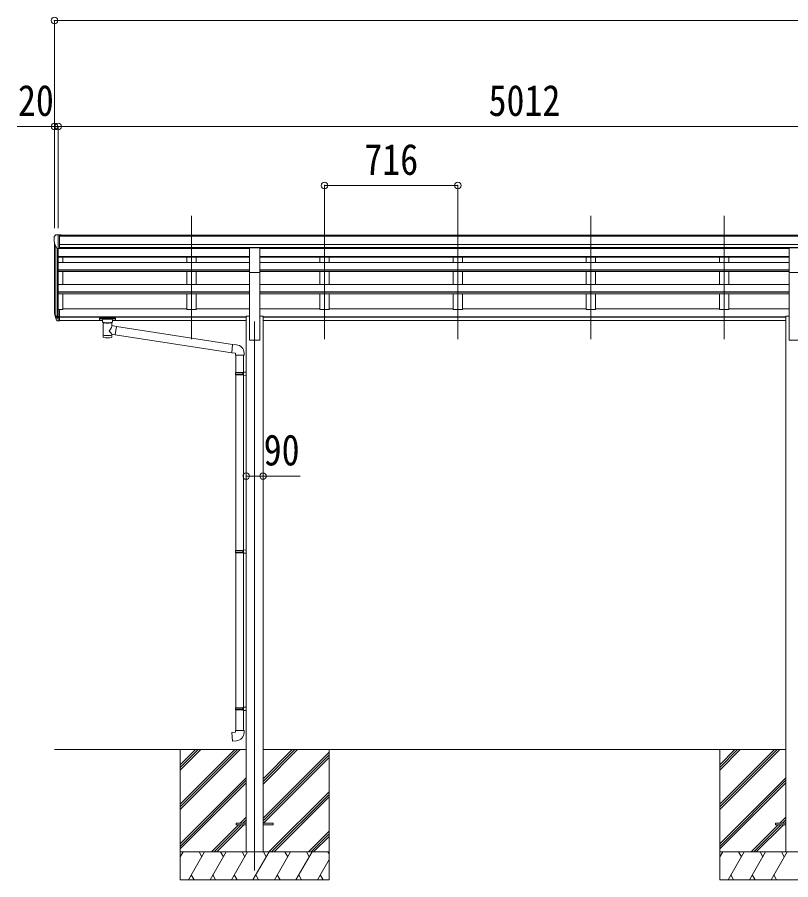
# Model space of a CAD drawing. Units: millimetres at full size. Extents: x -9783 to 9892, y -6828 to 6752.
# Drawn here: x -2873 to 1285, y -3905 to 731 of the extents above; entities that cross this region are included whole.
import ezdxf
from ezdxf.enums import TextEntityAlignment as Align

# ---------------------------------------------------------------- set-up
doc = ezdxf.new("R2010")
doc.units = ezdxf.units.MM
doc.header["$LTSCALE"] = 35
doc.header["$PDMODE"] = 32
doc.header["$PDSIZE"] = 35
for name, color, linetype, lineweight in [('0-0_0', 7, 'Continuous', 9), ('0-1_本体', 4, 'Continuous', 9), ('0-2_部品', 7, 'Continuous', 9), ('0-8_PARTS2', 2, 'Continuous', 9), ('0-A_寸法', 6, 'Continuous', 9)]:
    doc.layers.add(name, color=color, linetype=linetype, lineweight=lineweight)
doc.styles.add('ＭＳ ゴシック', font='')
doc.styles.get('ＭＳ ゴシック').set_extended_font_data('MS Gothic')

msp = doc.modelspace()

# ---------------------------------------------------------------- linework, layer by layer
at = {"layer": '0-0_0'}
for p, q in [((-2672.81, -3204.69), (-1642.01, -3204.69)), ((-1996.81, -3204.69), (-1996.81, -3904.69)), ((-1996.81, -3498.87), (-1702.63, -3204.69)), ((-1996.81, -3513.01), (-1688.49, -3204.69)), ((-1996.81, -3527.15), (-1674.35, -3204.69)), ((-1996.81, -3315.02), (-1886.48, -3204.69)), ((-1996.81, -3300.88), (-1900.62, -3204.69)), ((-1996.81, -3286.74), (-1914.77, -3204.69)), ((-1551.61, -3204.69), (1257.99, -3204.69)), ((-1551.61, -3390.32), (-1365.98, -3204.69)), ((-1551.61, -3376.18), (-1380.12, -3204.69)), ((-1551.61, -3362.04), (-1394.27, -3204.69)), ((-1551.61, -3574.17), (-1196.81, -3219.37)), ((-1551.61, -3588.31), (-1196.81, -3233.51)), ((-1196.81, -3204.69), (-1196.81, -3904.69)), ((903.19, -3204.69), (903.19, -3904.69)), ((903.19, -3498.87), (1197.37, -3204.69)), ((903.19, -3513.01), (1211.51, -3204.69)), ((903.19, -3527.15), (1225.65, -3204.69)), ((903.19, -3315.02), (1013.52, -3204.69)), ((903.19, -3300.88), (999.38, -3204.69)), ((903.19, -3286.74), (985.23, -3204.69)), ((-1549.35, -3600.19), (-1196.81, -3247.65)), ((-1996.81, -3711), (-1642.01, -3356.2)), ((-1996.81, -3725.14), (-1642.01, -3370.34)), ((903.19, -3711), (1257.99, -3356.2)), ((903.19, -3725.14), (1257.99, -3370.34)), ((-1996.81, -3739.28), (-1642.01, -3384.49)), ((903.19, -3739.28), (1257.99, -3384.49)), ((-1520.01, -3754.69), (-1196.81, -3431.5)), ((-1505.86, -3754.69), (-1196.81, -3445.64)), ((-1491.72, -3754.69), (-1196.81, -3459.79)), ((-1673.87, -3600.19), (-1642.01, -3568.33)), ((1226.13, -3600.19), (1257.99, -3568.33)), ((-1828.37, -3754.69), (-1682.87, -3609.19)), ((-1814.23, -3754.69), (-1668.73, -3609.19)), ((-1800.09, -3754.69), (-1654.59, -3609.19)), ((-1659.73, -3600.19), (-1642.01, -3582.47)), ((-1645.59, -3600.19), (-1642.01, -3596.62)), ((1071.63, -3754.69), (1217.13, -3609.19)), ((1085.77, -3754.69), (1231.27, -3609.19)), ((1099.91, -3754.69), (1245.41, -3609.19)), ((1240.27, -3600.19), (1257.99, -3582.47)), ((1254.41, -3600.19), (1257.99, -3596.62)), ((-1307.87, -3754.69), (-1196.81, -3643.63)), ((-1293.73, -3754.69), (-1196.81, -3657.77)), ((-1279.59, -3754.69), (-1196.81, -3671.92)), ((-1196.81, -3754.69), (-1996.81, -3754.69)), ((-1996.81, -3782.19), (-1980.94, -3754.69)), ((-1952.07, -3904.69), (-1865.47, -3754.69)), ((-1880.47, -3780.67), (-1895.47, -3754.69)), ((-1836.6, -3904.69), (-1749.99, -3754.69)), ((-1765, -3780.67), (-1780, -3754.69)), ((-1721.13, -3904.69), (-1634.53, -3754.69)), ((-1649.53, -3780.67), (-1664.53, -3754.69)), ((-1605.66, -3904.69), (-1519.05, -3754.69)), ((-1534.06, -3780.67), (-1549.06, -3754.69)), ((-1490.19, -3904.69), (-1403.58, -3754.69)), ((-1418.59, -3780.67), (-1433.59, -3754.69)), ((-1374.72, -3904.69), (-1288.11, -3754.69)), ((-1318.11, -3754.69), (-1303.11, -3780.67)), ((-1202.65, -3754.69), (-1196.81, -3764.79)), ((1703.19, -3754.69), (903.19, -3754.69)), ((903.19, -3782.19), (919.06, -3754.69)), ((947.93, -3904.69), (1034.53, -3754.69)), ((1019.53, -3780.67), (1004.53, -3754.69)), ((1063.4, -3904.69), (1150.01, -3754.69)), ((1135, -3780.67), (1120, -3754.69)), ((1178.87, -3904.69), (1265.47, -3754.69)), ((1250.47, -3780.67), (1235.47, -3754.69)), ((-1259.25, -3904.69), (-1196.81, -3796.55)), ((-1937.07, -3878.71), (-1922.07, -3904.69)), ((-1821.6, -3878.71), (-1806.6, -3904.69)), ((-1706.13, -3878.71), (-1691.13, -3904.69)), ((-1590.66, -3878.71), (-1575.66, -3904.69)), ((-1475.19, -3878.71), (-1460.19, -3904.69)), ((-1359.72, -3878.71), (-1344.72, -3904.69)), ((-1244.25, -3878.71), (-1229.25, -3904.69)), ((962.93, -3878.71), (977.93, -3904.69)), ((1078.4, -3878.71), (1093.4, -3904.69)), ((1193.87, -3878.71), (1208.87, -3904.69)), ((-1996.81, -3904.69), (-1196.81, -3904.69)), ((903.19, -3904.69), (1703.19, -3904.69))]:
    msp.add_line(p, q, dxfattribs=at)
at = {"layer": '0-1_本体'}
for p, q in [((-2646.31, -440.57), (2342.69, -440.57)), ((-2646.31, -445.92), (2342.69, -445.92)), ((-2672.81, -841.56), (-2672.81, -477.32)), ((-2668.53, -496.12), (-2668.53, -865.83)), ((-2646.31, -489.45), (2352.69, -489.45)), ((-2646.31, -507.12), (2352.69, -507.12)), ((-1624.31, -509.49), (-2646.31, -509.49)), ((-1961.81, -509.49), (-1961.81, -511.96)), ((-1911.81, -509.49), (-1911.81, -511.96)), ((-1569.31, -509.49), (1275.69, -509.49)), ((-1245.81, -509.49), (-1245.81, -511.96)), ((-1195.81, -509.49), (-1195.81, -511.96)), ((-529.81, -509.49), (-529.81, -511.96)), ((-479.81, -509.49), (-479.81, -511.96)), ((186.19, -509.49), (186.19, -511.96)), ((236.19, -509.49), (236.19, -511.96)), ((902.19, -509.49), (902.19, -511.96)), ((952.19, -509.49), (952.19, -511.96)), ((-2658.81, -511.47), (-2658.81, -883.83)), ((-2652.81, -511.95), (-2652.81, -839.39)), ((-2652.81, -511.96), (-1624.31, -511.96)), ((-2652.81, -554.15), (-1624.31, -554.15)), ((-2652.81, -555.55), (-1624.31, -555.55)), ((-1569.31, -511.96), (1275.69, -511.96)), ((-1569.31, -554.15), (1275.69, -554.15)), ((-1569.31, -555.55), (1275.69, -555.55)), ((-2652.81, -559.24), (-1624.31, -559.24)), ((-2652.81, -586.48), (-1624.31, -586.48)), ((-2627.81, -586.48), (-2627.81, -559.24)), ((-1961.81, -559.24), (-1961.81, -586.48)), ((-1911.81, -559.24), (-1911.81, -586.48)), ((-1569.31, -559.24), (1275.69, -559.24)), ((-1569.31, -586.48), (1275.69, -586.48)), ((-1245.81, -559.24), (-1245.81, -586.48)), ((-1195.81, -559.24), (-1195.81, -586.48)), ((-529.81, -559.24), (-529.81, -586.48)), ((-479.81, -559.24), (-479.81, -586.48)), ((186.19, -559.24), (186.19, -586.48)), ((236.19, -559.24), (236.19, -586.48)), ((902.19, -559.24), (902.19, -586.48)), ((952.19, -559.24), (952.19, -586.48)), ((-2652.81, -627.21), (-1624.31, -627.21)), ((-2652.81, -628.7), (-1624.31, -628.7)), ((-2652.81, -635.51), (-1624.31, -635.51)), ((-2627.81, -704.99), (-2627.81, -635.51)), ((-1961.81, -635.51), (-1961.81, -704.99)), ((-1911.81, -635.51), (-1911.81, -704.99)), ((-1624.31, -1004.69), (-1624.31, -640.75)), ((-1569.31, -627.21), (1275.69, -627.21)), ((-1569.31, -628.7), (1275.69, -628.7)), ((-1569.31, -635.51), (1275.69, -635.51)), ((-1569.31, -1004.69), (-1569.31, -640.75)), ((-1245.81, -635.51), (-1245.81, -704.99)), ((-1195.81, -635.51), (-1195.81, -704.99)), ((-529.81, -635.51), (-529.81, -704.99)), ((-479.81, -635.51), (-479.81, -704.99)), ((186.19, -635.51), (186.19, -704.99)), ((236.19, -635.51), (236.19, -704.99)), ((902.19, -635.51), (902.19, -704.99)), ((952.19, -635.51), (952.19, -704.99)), ((1275.69, -1004.69), (1275.69, -640.75)), ((-2652.81, -704.99), (-1624.31, -704.99)), ((-1569.31, -704.99), (1275.69, -704.99)), ((-2652.81, -744.31), (-1624.31, -744.31)), ((-2652.81, -745.79), (-1624.31, -745.79)), ((-2652.81, -755.27), (-1624.31, -755.27)), ((-2627.81, -840.22), (-2627.81, -755.27)), ((-1961.81, -755.27), (-1961.81, -840.22)), ((-1569.31, -744.31), (1275.69, -744.31)), ((-1569.31, -745.79), (1275.69, -745.79)), ((-1569.31, -755.27), (1275.69, -755.27)), ((-1245.81, -755.27), (-1245.81, -840.22)), ((-529.81, -755.27), (-529.81, -840.22)), ((186.19, -755.27), (186.19, -840.22)), ((902.19, -755.27), (902.19, -840.22)), ((-2646.31, -840.22), (-2627.81, -840.22)), ((-2646.31, -879.73), (-1641.81, -879.73)), ((-2627.81, -835.42), (-1961.81, -835.42)), ((-1911.81, -835.42), (-1624.31, -835.42)), ((-1641.81, -874.69), (-1641.81, -3754.69)), ((-1641.81, -874.69), (-1624.31, -874.69)), ((-1569.31, -835.42), (-1245.81, -835.42)), ((-1569.31, -874.69), (-1551.81, -874.69)), ((-1551.81, -874.69), (-1551.81, -3754.69)), ((-1551.81, -879.73), (1258.19, -879.73)), ((-1195.81, -835.42), (-529.81, -835.42)), ((-479.81, -835.42), (186.19, -835.42)), ((236.19, -835.42), (902.19, -835.42)), ((952.19, -835.42), (1275.69, -835.42)), ((1258.19, -874.69), (1275.69, -874.69)), ((1258.19, -874.69), (1258.19, -3754.69)), ((-2646.31, -881.11), (-1641.81, -881.11)), ((-2646.31, -898.28), (-2414.81, -898.28)), ((-2360.81, -898.28), (-1641.81, -898.28)), ((-1551.81, -881.11), (1258.19, -881.11)), ((-1551.81, -898.28), (1258.19, -898.28)), ((-1624.31, -1004.69), (-1569.31, -1004.69)), ((1275.69, -1004.69), (1330.69, -1004.69))]:
    msp.add_line(p, q, dxfattribs=at)
for points in [[(-1911.81, -755.27), (-1911.81, -840.22), (-1961.81, -840.22)], [(-1195.81, -755.27), (-1195.81, -840.22), (-1245.81, -840.22)], [(-479.81, -755.27), (-479.81, -840.22), (-529.81, -840.22)], [(236.19, -755.27), (236.19, -840.22), (186.19, -840.22)], [(952.19, -755.27), (952.19, -840.22), (902.19, -840.22)]]:
    msp.add_lwpolyline(points, dxfattribs=at)
at = {"layer": '0-2_部品'}
for p, q in [((-2674.81, -448.34), (-2674.81, -448.97)), ((-2667.9, -439.53), (-2671.97, -445.34)), ((-2664.81, -438.97), (-2667.15, -439.11)), ((-2664.81, -438.97), (-2646.31, -438.97)), ((-2652.81, -511.95), (-2652.81, -438.97)), ((-2646.31, -438.97), (-2636.31, -439.05)), ((-2646.31, -510.95), (-2646.31, -438.97)), ((-2636.31, -440.57), (-2636.31, -439.05)), ((-2660.44, -510.14), (-2669.71, -494.07)), ((-1624.31, -508.83), (-1569.31, -508.83)), ((-1624.31, -640.91), (-1624.31, -508.83)), ((-1569.31, -640.91), (-1569.31, -508.83)), ((1275.69, -508.83), (1330.69, -508.83)), ((1275.69, -640.91), (1275.69, -508.83)), ((-2652.81, -511.95), (-2658.02, -511.63)), ((-2646.31, -510.95), (-2652.81, -510.95)), ((-1624.31, -640.91), (-1569.31, -640.91)), ((1275.69, -640.91), (1330.69, -640.91)), ((-2670.42, -865.44), (-2660.26, -884.61)), ((-2659.25, -883.36), (-2669, -864.94)), ((-2652.81, -839.39), (-2652.81, -901.28)), ((-2646.31, -839.39), (-2652.81, -839.39)), ((-2646.31, -877.71), (-2652.81, -877.71)), ((-2646.31, -839.39), (-2646.31, -900.46)), ((-2667.84, -882.29), (-2660.26, -899.78)), ((-2652.81, -884.11), (-2657.95, -884.11)), ((-2652.81, -886.11), (-2657.66, -886.11)), ((-2652.81, -901.28), (-2657.66, -901.28)), ((-2646.31, -883.11), (-2652.81, -883.11)), ((-2646.31, -900.46), (-2652.81, -900.46)), ((-2431.31, -886.17), (-2431.31, -896.93)), ((-2431.31, -886.36), (-2431.31, -887.9)), ((-2429.31, -885.51), (-2346.31, -885.51)), ((-2429.31, -887.68), (-2346.31, -887.68)), ((-2429.31, -897.59), (-2414.81, -897.59)), ((-2414.81, -904.4), (-2414.81, -894.13)), ((-2410.71, -908.9), (-2410.73, -989.19)), ((-2364.91, -926.47), (-2364.91, -908.89)), ((-2339.69, -930.38), (-2364.91, -926.47)), ((-2360.81, -904.4), (-2360.81, -894.13)), ((-2360.81, -897.59), (-2346.31, -897.59)), ((-2344.31, -886.17), (-2344.31, -896.93)), ((-2364.9, -989.19), (-2364.91, -972.57)), ((-2364.91, -972.82), (-2346.71, -975.64)), ((-2339.69, -930.38), (-2346.71, -975.64)), ((-2339.69, -930.38), (-1715.73, -1027.18)), ((-1719.74, -1073), (-2346.71, -975.64)), ((-1694.89, -1029), (-1715.73, -1027.18)), ((-1699.81, -1084.75), (-1653.81, -1084.75)), ((-1697.81, -1084.75), (-1697.81, -1178.75)), ((-1655.81, -1084.75), (-1655.81, -1176.19)), ((-1653.81, -1084.75), (-1653.81, -1073.83)), ((-1699.81, -1180.75), (-1698.81, -1178.75)), ((-1699.81, -1180.75), (-1655.81, -1180.75)), ((-1699.81, -1180.75), (-1699.81, -1188.75)), ((-1699.81, -1188.75), (-1655.81, -1188.75)), ((-1699.81, -1188.75), (-1698.81, -1190.75)), ((-1698.81, -1178.75), (-1655.81, -1178.75)), ((-1698.81, -1190.75), (-1655.81, -1190.75)), ((-1697.81, -1190.75), (-1697.81, -2134.94)), ((-1660.29, -1180.75), (-1660.72, -1178.75)), ((-1657.81, -1176.25), (-1641.81, -1175.78)), ((-1657.81, -1178.25), (-1657.81, -1176.25)), ((-1657.81, -1178.25), (-1655.81, -1178.25)), ((-1657.81, -1193.25), (-1657.81, -1191.25)), ((-1657.81, -1193.25), (-1641.81, -1193.72)), ((-1655.81, -1193.31), (-1655.81, -2132.38)), ((-1641.81, -1175.78), (-1641.81, -1193.72)), ((-1657.81, -2132.44), (-1641.81, -2131.96)), ((-1657.81, -2134.44), (-1657.81, -2132.44)), ((-1641.81, -2131.96), (-1641.81, -2149.91)), ((-1699.81, -2136.94), (-1698.81, -2134.94)), ((-1699.81, -2136.94), (-1655.81, -2136.94)), ((-1699.81, -2136.94), (-1699.81, -2144.94)), ((-1699.81, -2144.94), (-1655.81, -2144.94)), ((-1699.81, -2144.94), (-1698.81, -2146.94)), ((-1698.81, -2134.94), (-1655.81, -2134.94)), ((-1698.81, -2146.94), (-1655.81, -2146.94)), ((-1697.81, -2146.94), (-1697.81, -2980.1)), ((-1660.29, -2136.94), (-1660.72, -2134.94)), ((-1657.81, -2134.44), (-1655.81, -2134.44)), ((-1657.81, -2149.44), (-1657.81, -2147.44)), ((-1657.81, -2149.44), (-1641.81, -2149.91)), ((-1655.81, -2149.49), (-1655.81, -2977.54)), ((-1699.81, -2982.1), (-1698.81, -2980.1)), ((-1699.81, -2982.1), (-1655.81, -2982.1)), ((-1699.81, -2982.1), (-1699.81, -2990.1)), ((-1699.81, -2990.1), (-1655.81, -2990.1)), ((-1699.81, -2990.1), (-1698.81, -2992.1)), ((-1698.81, -2980.1), (-1655.81, -2980.1)), ((-1698.81, -2992.1), (-1655.81, -2992.1)), ((-1697.81, -2992.1), (-1697.81, -3102.1)), ((-1660.29, -2982.1), (-1660.72, -2980.1)), ((-1657.81, -2977.6), (-1641.81, -2977.12)), ((-1657.81, -2979.6), (-1657.81, -2977.6)), ((-1657.81, -2979.6), (-1655.81, -2979.6)), ((-1657.81, -2994.6), (-1657.81, -2992.6)), ((-1657.81, -2994.6), (-1641.81, -2995.07)), ((-1655.81, -2994.65), (-1655.81, -3102.1)), ((-1641.81, -2977.12), (-1641.81, -2995.07)), ((-1699.81, -3102.1), (-1653.81, -3102.1)), ((-1699.81, -3112.1), (-1699.81, -3102.1)), ((-1653.81, -3102.1), (-1653.81, -3113.01))]:
    msp.add_line(p, q, dxfattribs=at)
at = {"layer": '0-2_部品', "color": 4}
for p, q in [((-1696.61, -3600.19), (-1696.61, -3609.19)), ((-1641.81, -3600.19), (-1696.61, -3600.19)), ((-1641.81, -3609.19), (-1696.61, -3609.19)), ((-1497.01, -3600.19), (-1551.81, -3600.19)), ((1203.39, -3600.19), (1203.39, -3609.19)), ((1258.19, -3600.19), (1203.39, -3600.19)), ((1258.19, -3609.19), (1203.39, -3609.19))]:
    msp.add_line(p, q, dxfattribs=at)
at = {"layer": '0-2_部品'}
for points in [[(-2431.31, -886.17), (-2431.28, -885.97), (-2431.19, -885.84), (-2431.1, -885.74), (-2430.99, -885.68), (-2430.87, -885.64), (-2430.58, -885.58), (-2430.09, -885.53), (-2429.55, -885.51), (-2429.31, -885.51)], [(-2431.31, -896.93), (-2431.28, -897.12), (-2431.19, -897.26), (-2431.1, -897.36), (-2430.99, -897.42), (-2430.87, -897.46), (-2430.58, -897.52), (-2430.09, -897.57), (-2429.55, -897.59), (-2429.31, -897.59)], [(-2414.77, -904.34), (-2414.8, -904.7), (-2414.55, -905.66), (-2414.03, -906.54), (-2413.23, -907.38), (-2412.12, -908.18), (-2410.71, -908.9)], [(-2364.91, -908.89), (-2364.68, -908.8), (-2363.33, -908.06), (-2362.21, -907.21), (-2361.46, -906.35), (-2360.99, -905.45), (-2360.82, -904.56)], [(-2346.31, -885.51), (-2345.96, -885.51), (-2345.43, -885.54), (-2344.98, -885.59), (-2344.68, -885.66), (-2344.51, -885.76), (-2344.39, -885.9), (-2344.32, -886.08), (-2344.31, -886.17)], [(-2346.31, -897.59), (-2345.96, -897.59), (-2345.43, -897.56), (-2344.98, -897.51), (-2344.68, -897.44), (-2344.51, -897.34), (-2344.39, -897.2), (-2344.32, -897.02), (-2344.31, -896.93)], [(-1715.73, -1027.18), (-1719.74, -1073), (-1699.81, -1074.75), (-1699.81, -1084.75)], [(-1660.29, -1180.75), (-1660.29, -1188.75), (-1660.72, -1190.75)], [(-1657.81, -1191.25), (-1655.81, -1191.25), (-1655.81, -1178.25)], [(-1660.29, -2136.94), (-1660.29, -2144.94), (-1660.72, -2146.94)], [(-1657.81, -2147.44), (-1655.81, -2147.44), (-1655.81, -2134.44)], [(-1660.29, -2982.1), (-1660.29, -2990.1), (-1660.72, -2992.1)], [(-1657.81, -2992.6), (-1655.81, -2992.6), (-1655.81, -2979.6)], [(-1694.89, -3157.84), (-1715.73, -3159.66), (-1719.74, -3113.84), (-1699.81, -3112.1)]]:
    msp.add_lwpolyline(points, dxfattribs=at)
at = {"layer": '0-2_部品', "color": 4}
msp.add_lwpolyline([(-1497.01, -3600.19), (-1497.01, -3609.19), (-1551.81, -3609.19)], dxfattribs=at)
at = {"layer": '0-2_部品'}
for centre, radius, start, end in [((-2671.81, -448.34), 3, 93, 180), ((-2472.81, -448.97), 202, 180, 192.90261), ((-2667.09, -440.11), 1, 93.5, 145), ((-2657.84, -508.64), 3, 210, 266.5), ((-2584.15, -843.27), 89.07, 174.49576, 194.41188), ((-2584.87, -838.99), 88.05, 177.22392, 197.21071), ((-2539.6, -846.21), 133.22, 183.27987, 195.71302), ((-2657.66, -883.11), 3, 210, 270), ((-2657.66, -898.28), 3, 210, 270), ((-2657.95, -882.61), 1.5, 210, 270), ((-1698.81, -1073.83), 45, 0, 85), ((-1698.81, -3113.01), 45, 275, 0)]:
    msp.add_arc(centre, radius, start, end, dxfattribs=at)
for centre, major_axis, ratio, start_param, end_param in [((-2429.31, -887.9), (2, 0), 0.109601, 1.5707963, 3.1415927), ((-2387.81, -894.13), (27, 0), 0.122176, 6.2831853, 9.424778), ((-2387.8, -909.35), (-22.91, 0.42), 0.072511, 0.0008029, 1.5715993), ((-2387.8, -910.98), (-22.91, 0.42), 0.072511, 0.0008029, 1.5715993), ((-2387.83, -909.35), (22.92, 0.42), 0.07247, 4.71158, 6.2823764), ((-2387.83, -910.98), (22.92, 0.42), 0.07247, 4.71158, 6.2823764), ((-2387.81, -953.01), (-22.81, -26.62), 0.234429, 1.6855472, 3.1268519), ((-2376.81, -904.4), (16, 0), 0.361356, 6.2636979, 6.2831853), ((-2346.31, -887.9), (2, 0), 0.109601, 0, 1.5707963), ((-2385.26, -950.37), (20.32, -22.25), 0.045535, 0.0389954, 1.3075346), ((-2387.81, -989.19), (22.92, 0), 0.101955, 3.1415499, 6.2833984), ((-2387.81, -976.75), (22.91, 0), 0.122865, 3.1415927, 6.2831853)]:
    msp.add_ellipse(centre, major_axis=major_axis, ratio=ratio, start_param=start_param, end_param=end_param, dxfattribs=at)
at = {"layer": '0-8_PARTS2'}
for p, q in [((-1936.81, -998.49), (-1936.81, -335.96)), ((-1220.81, -998.49), (-1220.81, -335.96)), ((-504.81, -998.49), (-504.81, -335.96)), ((211.19, -998.49), (211.19, -335.96)), ((927.19, -998.49), (927.19, -335.96)), ((-1596.81, -904.69), (-1596.81, -3854.69))]:
    msp.add_line(p, q, dxfattribs=at)
at = {"layer": '0-A_寸法'}
for p, q in [((-2672.81, 713.62), (-2672.81, -401.95)), ((-2672.81, 713.62), (7391.19, 713.62)), ((-2672.81, 143.67), (-2872.81, 143.67)), ((-2672.81, 143.67), (-2672.81, -401.95)), ((-2652.81, 143.67), (-2672.81, 143.67)), ((-2652.81, 143.67), (-2652.81, -401.95)), ((-2652.81, 143.67), (-2652.81, -401.95)), ((-2652.81, 143.67), (2359.19, 143.67)), ((-1220.81, -172.95), (-1220.81, -401.95)), ((-1220.81, -172.95), (-504.81, -172.95)), ((-504.81, -172.95), (-504.81, -401.95)), ((-1641.81, -1734.87), (-1551.81, -1734.87)), ((-1551.81, -1734.87), (-1351.81, -1734.87))]:
    msp.add_line(p, q, dxfattribs=at)
for p in [(-2672.81, 713.62), (-2672.81, 143.67), (-2652.81, 143.67), (-1220.81, -172.95), (-504.81, -172.95), (-1641.81, -1734.87), (-1551.81, -1734.87)]:
    msp.add_point(p, dxfattribs=at)

# ---------------------------------------------------------------- texts
at = {"layer": '0-A_寸法', "color": 7, "style": 'ＭＳ ゴシック', "width": 0.85}
for s, p in [('20', (-2869.06, 150.67)), ('5012', (-339.31, 150.67)), ('716', (-1007.19, -165.95)), ('90', (-1548.06, -1727.87))]:
    msp.add_text(s, height=166.8, dxfattribs=at).set_placement(p, align=Align.BOTTOM_LEFT)

doc.saveas('drawing.dxf')
